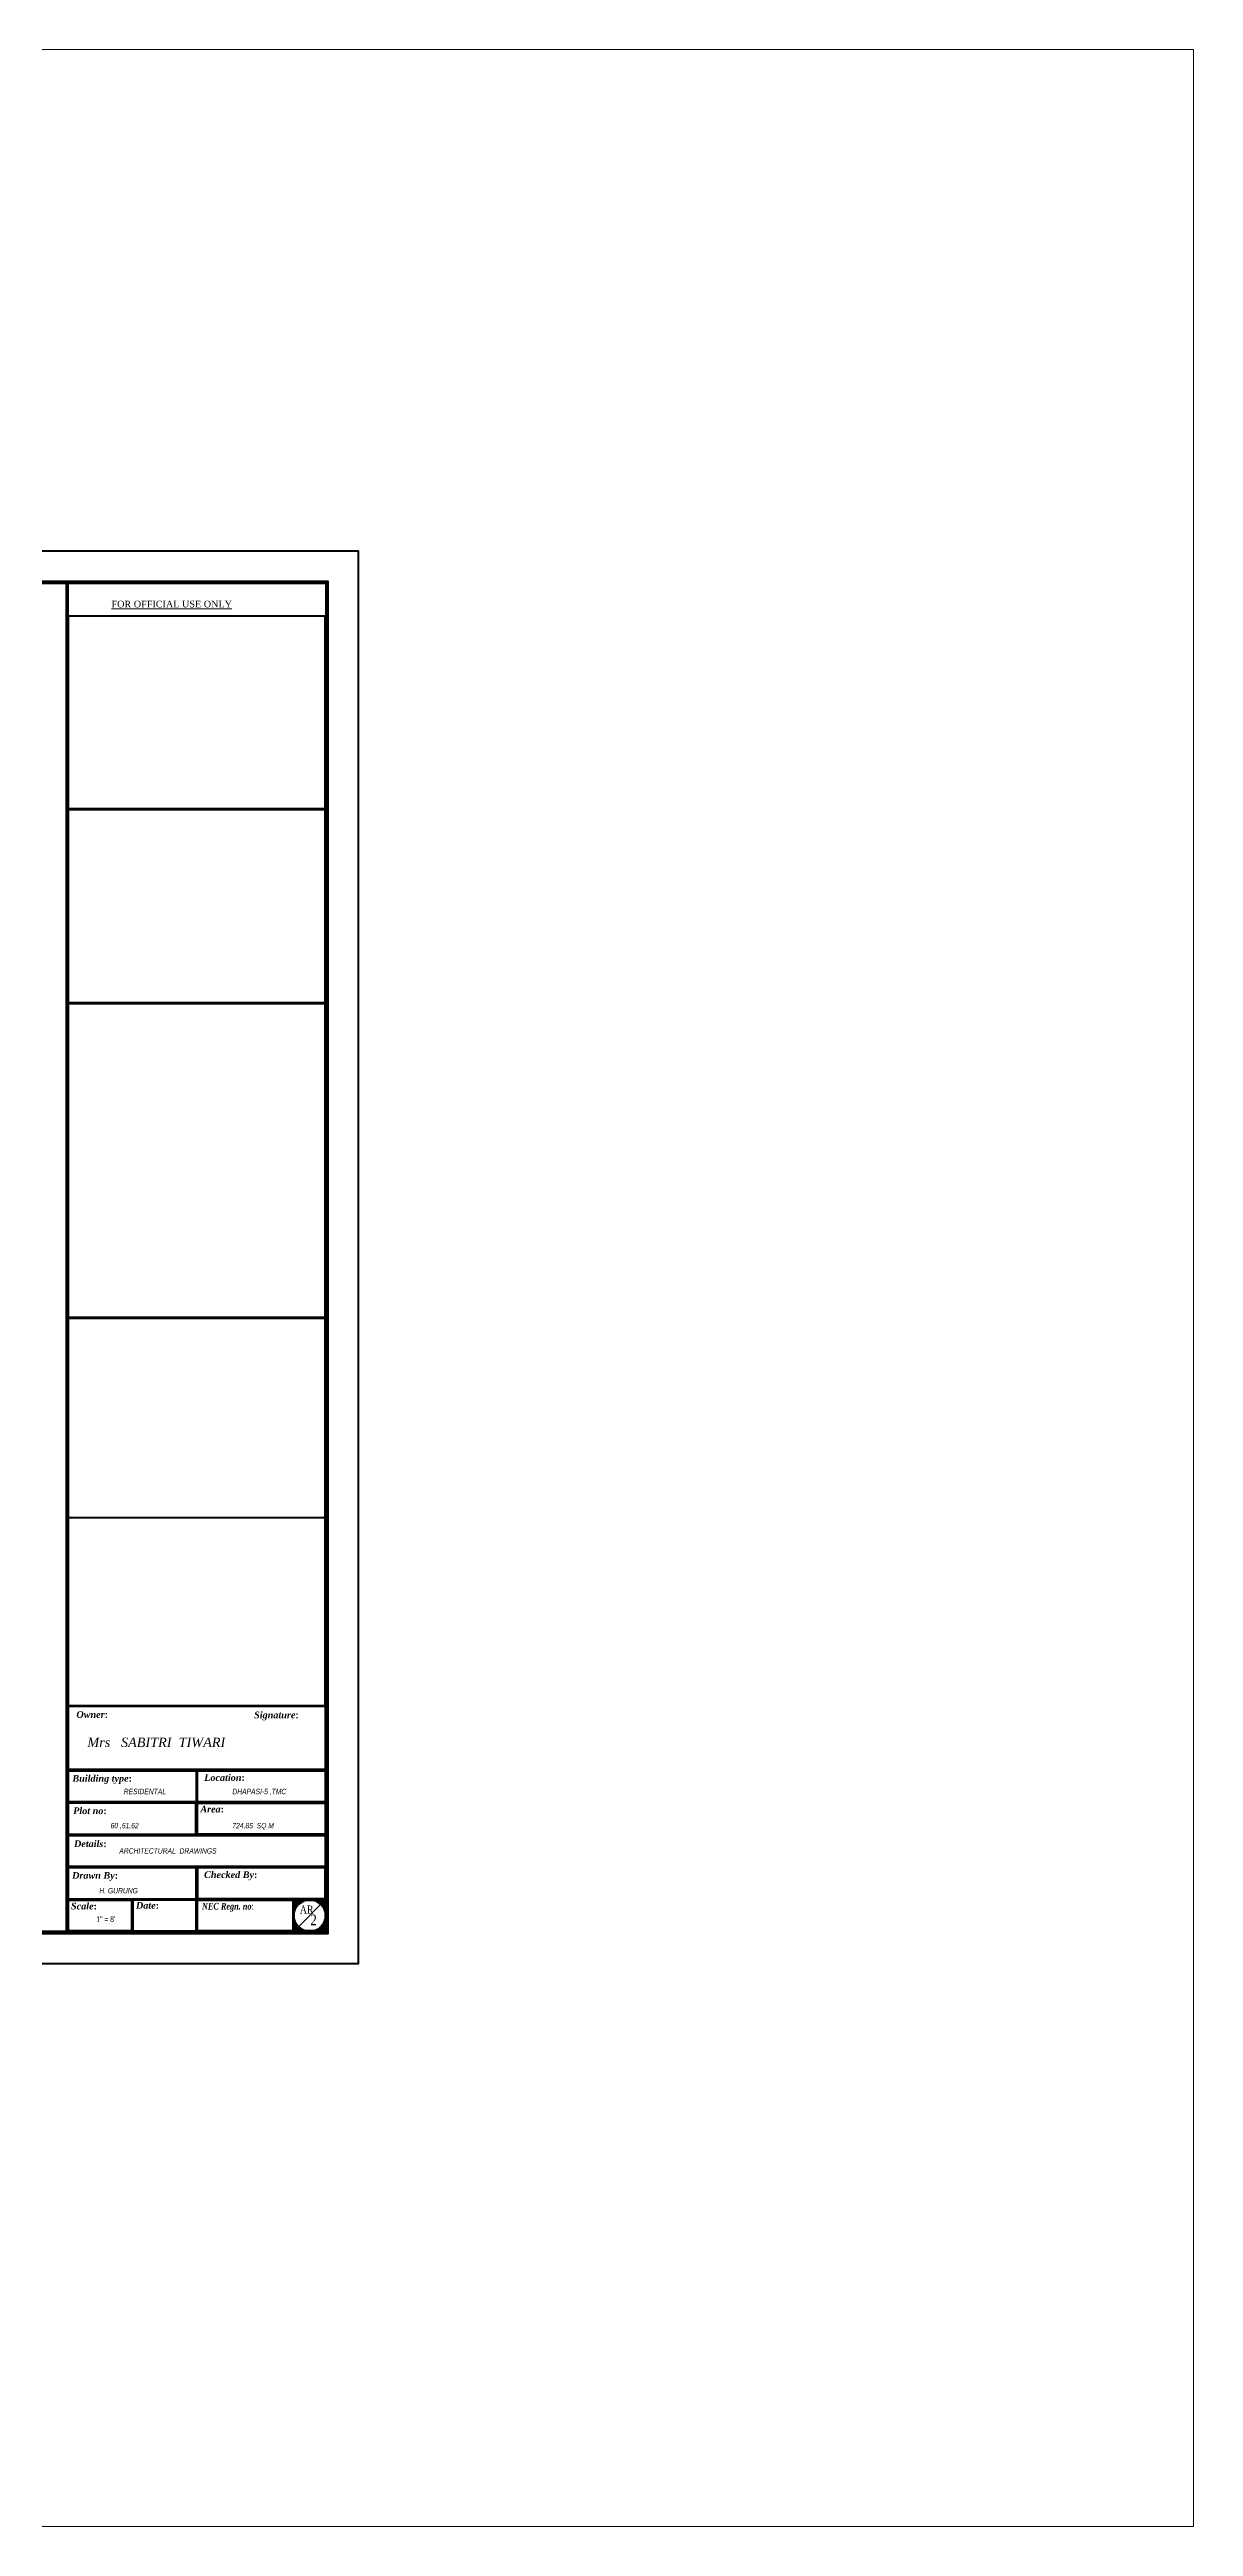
# Model space of a CAD drawing. Header units: inches. Extents: x 108286 to 1018414, y -1240248 to 57686.
# Drawn here: x 508584 to 510284, y -618277 to -614596 of the extents above; entities that cross this region are included whole.
import ezdxf

# ---------------------------------------------------------------- set-up
doc = ezdxf.new("R2010")
doc.units = ezdxf.units.IN
doc.header["$MEASUREMENT"] = 0
for name, color, linetype, lineweight in [('DIMENSION', 142, 'Continuous', 13), ('dimentions', 123, 'Continuous', 9), ('HATCH', 255, 'Continuous', 18), ('SHEETS', 7, 'Continuous', 60), ('TEXT', 231, 'Continuous', 20)]:
    doc.layers.add(name, color=color, linetype=linetype, lineweight=lineweight)
doc.styles.add('1.8', font='times.ttf', dxfattribs={"width": 0.8, "height": 8})
doc.styles.add('7 INCH', font='swisscl.ttf', dxfattribs={"height": 7})
doc.styles.add('PRADEEP', font='times.ttf', dxfattribs={"height": 7})

msp = doc.modelspace()

# ---------------------------------------------------------------- hatches: boundary and pattern name
at = {"layer": 'HATCH', "ltscale": 10}
h = msp.add_hatch(dxfattribs=at)
h.set_pattern_fill('ANSI31', color=256, scale=4, style=0)
h.set_pattern_definition([(45, (503282.5735, -617441.005), (-0.35355339, 0.35355339), [])])
h.paths.add_polyline_path([(508993.6, -617346), (508970.6, -617346, -0.414214), (508993.6, -617369)])
h.paths.add_polyline_path([(508970.6, -617346), (508947.6, -617346), (508947.6, -617369, -0.414214)])
h.paths.add_polyline_path([(508947.6, -617369), (508947.6, -617392), (508970.6, -617392, -0.414214)])
h.paths.add_polyline_path([(508993.6, -617369, -0.414214), (508970.6, -617392), (508993.6, -617392)])

# ---------------------------------------------------------------- linework, layer by layer
for p, q in [((508608.6, -617393), (508608.6, -615389)), ((508610.6, -617393), (508610.6, -615389))]:
    msp.add_line(p, q)
at = {"ltscale": 10}
for p, q in [((508946.6, -617345), (508946.6, -617393)), ((508954.3, -617385.3), (508986.8, -617352.7))]:
    msp.add_line(p, q, dxfattribs=at)
msp.add_circle((508970.6, -617369), 23, dxfattribs=at)
at = {"layer": 'dimentions', "ltscale": 15}
msp.add_lwpolyline([(501645.3, -614596), (510284.2, -614596), (510284.2, -618276.9), (501645.3, -618276.9)], close=True, dxfattribs=at)
at = {"layer": 'SHEETS'}
for p, q in [((508611.6, -615438), (508611.6, -615389)), ((508610.6, -615725), (508994.6, -615725)), ((508610.6, -616481), (508994.6, -616481)), ((508610.6, -617057), (508994.6, -617057)), ((508610.6, -617153), (508994.6, -617153)), ((508802.6, -617153), (508802.6, -617249)), ((508802.6, -617153), (508802.6, -617249)), ((508610.6, -617201), (508994.6, -617201)), ((508610.6, -617249), (508994.6, -617249)), ((508610.6, -617297), (508994.6, -617297)), ((508802.6, -617297), (508802.6, -617393)), ((508802.6, -617297), (508802.6, -617393)), ((508610.6, -617345), (508994.6, -617345)), ((508706.6, -617345), (508706.6, -617393)), ((508706.6, -617345), (508706.6, -617393)), ((508945.6, -617346), (508945.6, -617392))]:
    msp.add_line(p, q, dxfattribs=at)
for points in [[(505946.6, -615341), (509042.6, -615341), (509042.6, -617441), (505946.6, -617441)], [(506039.6, -615386), (508997.6, -615386), (508997.6, -617396), (506039.6, -617396)], [(506040.6, -615387), (508996.6, -615387), (508996.6, -617395), (506040.6, -617395)], [(506041.6, -615388), (508995.6, -615388), (508995.6, -617394), (506041.6, -617394)], [(506042.6, -615389), (508994.6, -615389), (508994.6, -617393), (506042.6, -617393)], [(508611.6, -615724), (508993.6, -615724), (508993.6, -615438), (508611.6, -615438)], [(508611.6, -616012), (508993.6, -616012), (508993.6, -615726), (508611.6, -615726)], [(508611.6, -616480), (508993.6, -616480), (508993.6, -616014), (508611.6, -616014)], [(508611.6, -616777.3), (508993.6, -616777.3), (508993.6, -616482), (508611.6, -616482)], [(508611.6, -617058), (508993.6, -617058), (508993.6, -617152), (508611.6, -617152)], [(508801.6, -617200), (508611.6, -617200), (508611.6, -617154), (508801.6, -617154)], [(508801.6, -617200), (508611.6, -617200), (508611.6, -617154), (508801.6, -617154)], [(508803.6, -617154), (508993.6, -617154), (508993.6, -617200), (508803.6, -617200)], [(508801.5, -617202), (508611.6, -617202), (508611.6, -617248), (508801.5, -617248)], [(508801.5, -617202), (508611.6, -617202), (508611.6, -617248), (508801.5, -617248)], [(508803.6, -617202), (508993.6, -617202), (508993.6, -617248), (508803.6, -617248)], [(508611.6, -617250), (508993.6, -617250), (508993.6, -617296), (508611.6, -617296)], [(508801.6, -617298), (508611.6, -617298), (508611.6, -617344), (508801.6, -617344)], [(508801.6, -617298), (508611.6, -617298), (508611.6, -617344), (508801.6, -617344)], [(508803.6, -617343.7), (508993.6, -617343.7), (508993.6, -617298), (508803.6, -617298)], [(508611.6, -617346), (508705.6, -617346), (508705.6, -617392), (508611.6, -617392)], [(508801.6, -617346), (508707.6, -617346), (508707.6, -617392), (508801.6, -617392)], [(508801.6, -617346), (508707.6, -617346), (508707.6, -617392), (508801.6, -617392)], [(508803.6, -617346), (508993.6, -617346), (508993.6, -617392), (508803.6, -617392)]]:
    msp.add_lwpolyline(points, close=True, dxfattribs=at)
for points in [[(508993.6, -617057), (508993.6, -616014), (508611.6, -616014), (508611.6, -617393)], [(508947.6, -617346), (508993.6, -617346), (508993.6, -617392), (508947.6, -617392), (508947.6, -617346)]]:
    msp.add_lwpolyline(points, dxfattribs=at)

# ---------------------------------------------------------------- texts
at = {"ltscale": 10, "style": '1.8', "width": 0.8}
for s, height, p in [('AR', 12, (508956, -617366.1)), ('2', 16, (508971.5, -617383.6))]:
    msp.add_text(s, height=height, dxfattribs=at).set_placement(p)
at = {"layer": 'DIMENSION', "color": 6, "style": '7 INCH'}
msp.add_text('1" = 8\'', height=8, dxfattribs=at).set_placement((508653.5, -617378.4))
at = {"layer": 'DIMENSION', "color": 6, "attachment_point": 1, "style": '7 INCH'}
for s, insert, char_height, width in [('{\\fTimes New Roman|b0|i1|c0|p18;Mrs   SABITRI  TIWARI}', (508640.1, -617104.6), 14, 1007.727), ('{\\fSwis721 LtCn BT|b0|i1|c0|p34;RESIDENTAL}', (508694.2, -617180.7), 8, 140.5), ('{\\fSwis721 LtCn BT|b0|i1|c0|p34;DHAPASI-5 ,TMC }', (508855.6, -617180.7), 8, 140.5), ('{\\fSwis721 LtCn BT|b0|i1|c0|p34;60 ,61,62}', (508674.6, -617231.4), 8, 140.5), ('{\\fSwis721 LtCn BT|b0|i1|c0|p34;724.85  SQ M}', (508855.6, -617231.4), 8, 140.5), ('\\pt64;{\\fSwis721 LtCn BT|b0|i1|c0|p34;ARCHITECTURAL  DRAWINGS}', (508687.6, -617269), 8, 140.5), ('{\\fSwis721 LtCn BT|b0|i1|c0|p34;H. GURUNG}', (508657.9, -617328.1), 8, 140.5)]:
    msp.add_mtext(s, dxfattribs=dict(at, insert=insert, char_height=char_height, width=width))
at = {"layer": 'TEXT', "char_height": 10, "attachment_point": 1}
for s, insert, width, style in [('{\\LFOR OFFICIAL USE ONLY}', (508675.9, -615415.1), 189, 'PRADEEP'), ('{\\fTimes New Roman|b1|i1|c0|p18;Owner\\fArial|b1|i0|c0|p34;:}', (508623.8, -617065.3), 93, '7 INCH'), ('{\\fTimes New Roman|b1|i1|c0|p18;Signature\\fArial|b1|i0|c0|p34;:}', (508888, -617065.9), 93, '7 INCH'), ('{\\fTimes New Roman|b1|i1|c0|p18;Building type\\fTimes New Roman|b1|i0|c0|p18;:}', (508617.9, -617160.2), 93, '7 INCH'), ('{\\fTimes New Roman|b1|i1|c0|p18;Location\\fTimes New Roman|b1|i0|c0|p18;:}', (508813.8, -617159), 96, '7 INCH'), ('{\\fTimes New Roman|b1|i1|c0|p18;Plot no\\fTimes New Roman|b1|i0|c0|p18;:}', (508619, -617208.3), 59, '7 INCH'), ('{\\fTimes New Roman|b1|i1|c0|p18;Area\\fTimes New Roman|b1|i0|c0|p18;:}', (508808, -617205.9), 61, '7 INCH'), ('{\\fTimes New Roman|b1|i1|c0|p18;Details\\fTimes New Roman|b1|i0|c0|p18;:}', (508620.2, -617257.3), 52, '7 INCH'), ('{\\fTimes New Roman|b1|i1|c0|p18;Drawn By\\fTimes New Roman|b1|i0|c0|p18;:}', (508617.4, -617304.4), 89, '7 INCH'), ('{\\fTimes New Roman|b1|i1|c0|p18;Checked By\\fTimes New Roman|b1|i0|c0|p18;:}', (508813.6, -617303.3), 89, '7 INCH'), ('{\\fTimes New Roman|b1|i1|c0|p18;Scale\\fTimes New Roman|b1|i0|c0|p18;:}', (508615.8, -617350), 89, '7 INCH'), ('{\\fTimes New Roman|b1|i1|c0|p18;Date\\fTimes New Roman|b1|i0|c0|p18;:}', (508712.3, -617348.9), 46, '7 INCH'), ('{\\fTimes New Roman|b1|i1|c0|p18;NEC Regn. no}:', (508810.4, -617350.2), 93, '1.8')]:
    msp.add_mtext(s, dxfattribs=dict(at, insert=insert, width=width, style=style))

doc.saveas('drawing.dxf')
